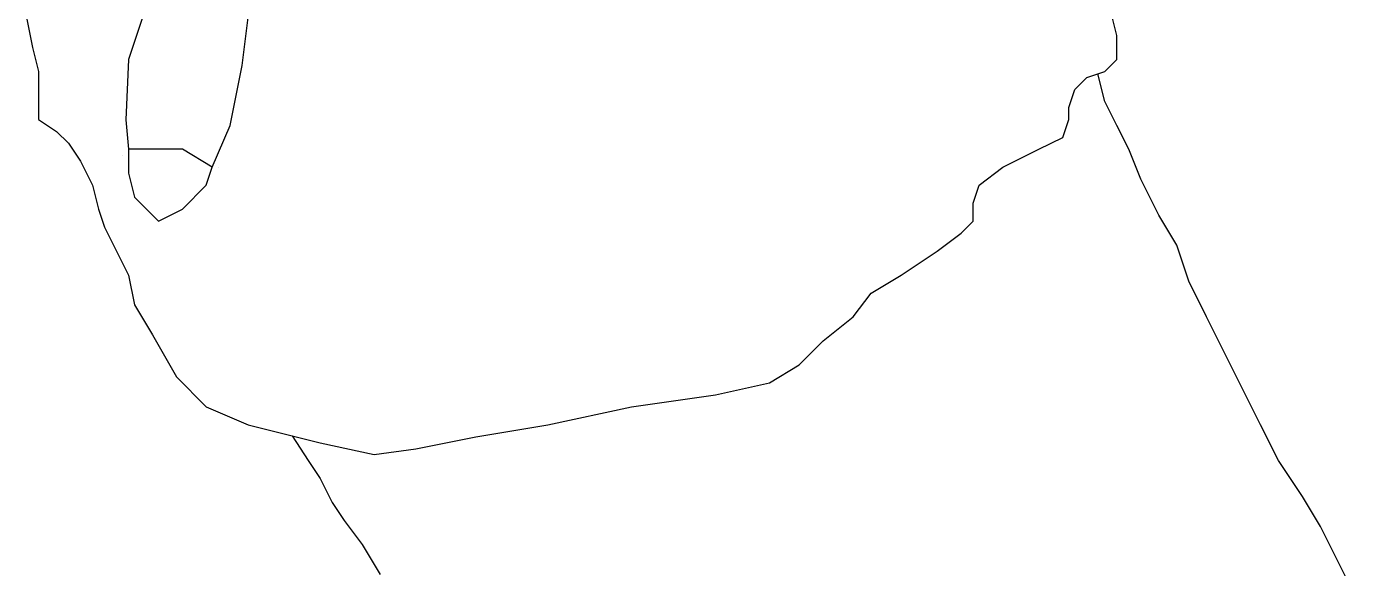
# Model space of a CAD drawing. Extents: x -95 to 513, y -317 to 40.
# Drawn here: x -88.78 to -57.02, y -22 to -9.05 of the extents above; entities that cross this region are included whole.
import ezdxf

# ---------------------------------------------------------------- set-up
doc = ezdxf.new("R2010")
doc.units = 0
doc.header["$MEASUREMENT"] = 0
doc.layers.get('0').update_dxf_attribs({"linetype": 'CONTINUOUS'})

msp = doc.modelspace()

# ---------------------------------------------------------------- linework, layer by layer
at = {"color": 30}
for p, q in [((-85.921086, -8.546553), (-86.350361, -9.834379)), ((-83.631618, -9.977471), (-83.488526, -8.832737)), ((-86.350361, -9.834379), (-86.415375, -11.276429)), ((-83.917801, -11.408388), (-83.631618, -9.977471)), ((-86.415375, -11.276429), (-86.350361, -11.980754)), ((-84.347077, -12.410029), (-83.917801, -11.408388)), ((-86.493452, -12.123846), (-86.493452, -12.123846)), ((-84.203985, -12.410029), (-84.203985, -12.410029))]:
    msp.add_line(p, q, dxfattribs=at)
at = {"color": 7}
for p, q in [((-88.782919, -8.832737), (-88.639828, -9.548196)), ((-62.740228, -9.262012), (-62.88332, -8.689645)), ((-62.740228, -9.834379), (-62.740228, -9.262012)), ((-88.639828, -9.548196), (-88.496736, -10.120562)), ((-63.026412, -10.120562), (-62.740228, -9.834379)), ((-62.740228, -9.834379), (-62.740228, -9.834379)), ((-88.496736, -10.120562), (-88.496736, -10.120562)), ((-88.496736, -10.120562), (-88.496736, -10.406746)), ((-63.455687, -10.263654), (-63.026412, -10.120562)), ((-88.496736, -10.406746), (-88.496736, -10.836021)), ((-63.74187, -10.549837), (-63.455687, -10.263654)), ((-63.884962, -10.979113), (-63.74187, -10.549837)), ((-63.74187, -10.549837), (-63.74187, -10.549837)), ((-88.496736, -10.836021), (-88.496736, -11.265296)), ((-63.884962, -11.265296), (-63.884962, -10.979113)), ((-88.496736, -11.265296), (-88.496736, -11.265296)), ((-88.496736, -11.265296), (-88.067461, -11.551479)), ((-64.028054, -11.694571), (-63.884962, -11.265296)), ((-88.067461, -11.551479), (-87.781278, -11.837663)), ((-64.60042, -11.980754), (-64.028054, -11.694571)), ((-64.028054, -11.694571), (-64.028054, -11.694571)), ((-87.781278, -11.837663), (-87.495094, -12.266938)), ((-65.458971, -12.410029), (-64.60042, -11.980754)), ((-87.495094, -12.266938), (-87.495094, -12.266938)), ((-87.495094, -12.266938), (-87.208911, -12.839305)), ((-66.031338, -12.839305), (-65.458971, -12.410029)), ((-87.208911, -12.839305), (-87.065819, -13.411672)), ((-66.174429, -13.26858), (-66.031338, -12.839305)), ((-66.031338, -12.839305), (-66.031338, -12.839305)), ((-66.174429, -13.697855), (-66.174429, -13.26858)), ((-87.065819, -13.411672), (-86.922727, -13.840947)), ((-86.922727, -13.840947), (-86.922727, -13.840947)), ((-86.922727, -13.840947), (-86.636544, -14.413314)), ((-66.460613, -13.984038), (-66.174429, -13.697855)), ((-67.03298, -14.413314), (-66.460613, -13.984038)), ((-66.460613, -13.984038), (-66.460613, -13.984038)), ((-86.636544, -14.413314), (-86.350361, -14.98568)), ((-67.89153, -14.98568), (-67.03298, -14.413314)), ((-86.350361, -14.98568), (-86.207269, -15.701139)), ((-68.606989, -15.414955), (-67.89153, -14.98568)), ((-69.036264, -15.987323), (-68.606989, -15.414955)), ((-68.606989, -15.414955), (-68.606989, -15.414955)), ((-86.207269, -15.701139), (-86.207269, -15.701139)), ((-86.207269, -15.701139), (-85.777994, -16.416598)), ((-69.751722, -16.559689), (-69.036264, -15.987323)), ((-85.777994, -16.416598), (-85.205627, -17.418239)), ((-70.324089, -17.132056), (-69.751722, -16.559689)), ((-71.039548, -17.561332), (-70.324089, -17.132056)), ((-85.205627, -17.418239), (-84.490168, -18.133698)), ((-72.327373, -17.847515), (-71.039548, -17.561332)), ((-71.039548, -17.561332), (-71.039548, -17.561332)), ((-74.330657, -18.133698), (-72.327373, -17.847515)), ((-84.490168, -18.133698), (-84.490168, -18.133698)), ((-84.490168, -18.133698), (-83.488526, -18.562973)), ((-76.333941, -18.562973), (-74.330657, -18.133698)), ((-83.488526, -18.562973), (-81.771426, -18.992248)), ((-78.051041, -18.849157), (-76.333941, -18.562973)), ((-76.333941, -18.562973), (-76.333941, -18.562973)), ((-81.771426, -18.992248), (-80.4836, -19.278432)), ((-79.481958, -19.13534), (-78.051041, -18.849157)), ((-80.4836, -19.278432), (-79.481958, -19.13534)), ((-80.4836, -19.278432), (-80.4836, -19.278432))]:
    msp.add_line(p, q, dxfattribs=at)
at = {"color": 3}
for p, q in [((-63.026412, -10.836021), (-63.194653, -10.1784)), ((-62.740228, -11.408388), (-63.026412, -10.836021)), ((-62.454045, -11.980754), (-62.740228, -11.408388)), ((-62.167862, -12.696213), (-62.454045, -11.980754)), ((-61.738587, -13.554763), (-62.167862, -12.696213)), ((-61.309311, -14.270222), (-61.738587, -13.554763)), ((-61.023128, -15.128772), (-61.309311, -14.270222)), ((-60.593853, -15.987323), (-61.023128, -15.128772)), ((-60.164578, -16.845873), (-60.593853, -15.987323)), ((-59.735302, -17.704423), (-60.164578, -16.845873)), ((-59.306027, -18.562973), (-59.735302, -17.704423)), ((-58.876752, -19.421524), (-59.306027, -18.562973)), ((-82.438293, -18.825532), (-82.057609, -19.421524)), ((-82.057609, -19.421524), (-81.771426, -19.850799)), ((-58.304385, -20.280074), (-58.876752, -19.421524)), ((-81.771426, -19.850799), (-81.485242, -20.423165)), ((-57.87511, -20.995533), (-58.304385, -20.280074)), ((-81.485242, -20.423165), (-81.199059, -20.85244)), ((-81.199059, -20.85244), (-80.769784, -21.424808)), ((-57.445835, -21.854083), (-57.87511, -20.995533)), ((-80.769784, -21.424808), (-80.340509, -22.140266)), ((-57.01656, -22.712633), (-57.445835, -21.854083))]:
    msp.add_line(p, q, dxfattribs=at)
at = {"color": 7}
msp.add_lwpolyline([(-86.350361, -11.980754), (-86.350361, -12.553122), (-86.207269, -13.125488), (-85.634902, -13.697855), (-85.634902, -13.697855), (-85.062535, -13.411672), (-84.490168, -12.839305), (-84.347077, -12.410029), (-84.347077, -12.410029), (-85.062535, -11.980754), (-85.777994, -11.980754), (-86.350361, -11.980754), (-86.350361, -11.980754)], dxfattribs=at)

doc.saveas('drawing.dxf')
